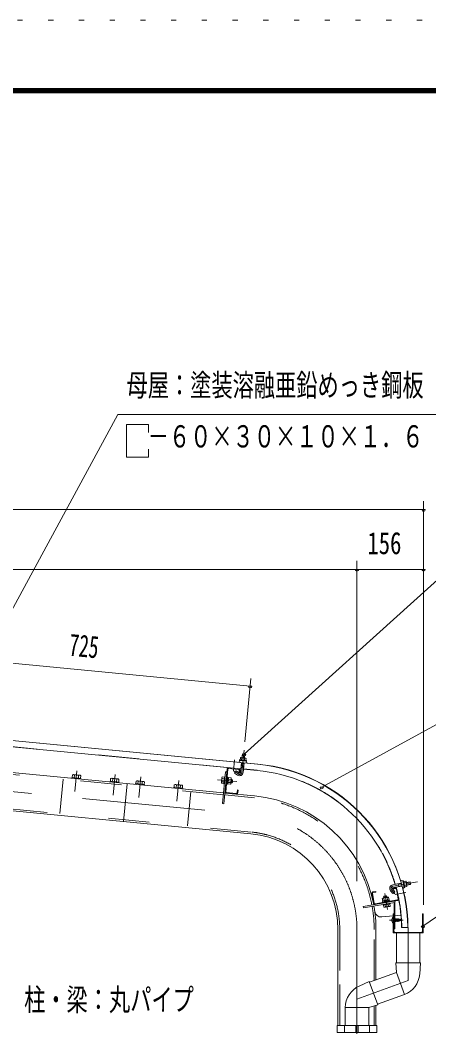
# Model space of a CAD drawing. Units: millimetres, scale not verified. Extents: x -26655 to 26659, y -10500 to 10500.
# Drawn here: x 19474 to 21869, y 4602 to 10500 of the extents above; entities that cross this region are included whole.
import ezdxf
from ezdxf.enums import TextEntityAlignment as Align

# ---------------------------------------------------------------- set-up
doc = ezdxf.new("R2010")
doc.units = ezdxf.units.MM
doc.header["$LTSCALE"] = 60
for name, pattern in [('USER2', [10, 4, -6]), ('USER3', [24, 12, -5, 2, -5]), ('USER4', [3, 0.5, -2.5])]:
    doc.linetypes.add(name, pattern=pattern)
for name, color, linetype, lineweight in [('0-6_2-02BOLD', 7, 'Continuous', 18), ('0-7_2-12HIDDEN', 3, 'USER2', 18), ('0-8_2-22CENTER', 3, 'USER3', 18), ('0-9_2-42THIN', 4, 'Continuous', 18), ('0-A_2-52DIM', 3, 'Continuous', 18), ('0-C_F-F1PAPER', 5, 'Continuous', 18), ('0-D_F-E_J_ADD', 5, 'USER4', 18)]:
    doc.layers.add(name, color=color, linetype=linetype, lineweight=lineweight)
doc.styles.add('ＭＳ ゴシック', font='')
doc.styles.get('ＭＳ ゴシック').set_extended_font_data('MS Gothic')

msp = doc.modelspace()

# ---------------------------------------------------------------- linework, layer by layer
at = {"layer": '0-6_2-02BOLD'}
for p, q in [((20865.76, 6141.83), (16942.15, 6519.63)), ((16983.59, 6514.38), (20865.64, 6140.58)), ((20767.6, 6113.6), (18978.38, 6285.89)), ((20776, 6200.79), (20790.92, 6199.35)), ((18869.44, 6145.68), (20665.63, 5972.73)), ((20765.79, 6094.78), (20771.07, 6149.69)), ((20771.92, 6164.92), (20773.15, 6177.67)), ((20786.01, 6148.25), (20780.72, 6093.34)), ((20789.31, 6176.11), (20788.08, 6163.36)), ((19780.11, 6078.33), (19778.65, 6063.16)), ((19792.32, 6077.15), (19790.86, 6061.98)), ((19815.29, 6059.63), (19816.75, 6074.8)), ((20677.61, 6097.15), (20685.57, 6096.38)), ((20678.34, 5979.54), (20691.18, 6112.92)), ((20695.55, 6116.52), (20754.27, 6110.87)), ((20746.74, 6077.86), (20730.87, 6089.18)), ((20783.42, 6121.41), (20768.49, 6122.85)), ((20782.53, 6112.17), (20862.16, 6104.5)), ((19776.95, 6063.32), (19776.47, 6058.34)), ((20000.93, 6041.75), (20000.45, 6036.78)), ((20004.1, 6056.76), (20002.64, 6041.59)), ((20016.31, 6055.58), (20014.85, 6040.41)), ((20039.27, 6038.06), (20040.74, 6053.23)), ((20101.24, 6027.07), (20079.89, 5805.35)), ((20164.16, 6026.04), (20165.62, 6041.21)), ((20190.05, 6038.86), (20188.59, 6023.69)), ((20375.91, 6005.65), (20377.37, 6020.82)), ((20389.58, 6019.64), (20388.12, 6004.47)), ((20412.55, 6002.12), (20414.01, 6017.29)), ((20654.97, 6029.12), (20666.93, 6027.96)), ((20655.88, 6038.45), (20667.83, 6037.3)), ((20669.63, 6055.98), (20657.68, 6057.13)), ((20666.69, 6025.49), (20670.67, 6025.11)), ((20688.16, 6039.74), (20693.61, 6044.25)), ((20688.64, 6044.72), (20694.1, 6049.22)), ((20707.16, 6033.52), (20692.72, 6034.91)), ((20694.52, 6053.58), (20708.96, 6052.19)), ((20713.81, 6032.26), (20708.83, 6032.74)), ((20426.47, 6000.78), (20425.99, 5995.8)), ((20673.59, 5971.96), (20847.79, 5955.19)), ((20740.67, 5969.52), (20681.94, 5975.18)), ((21706.46, 5443.65), (21657.67, 5435.05)), ((21660.6, 5418.43), (21711.05, 5427.32)), ((21692.07, 5423.98), (21689.14, 5440.59)), ((21735.02, 5448.36), (21722.41, 5446.13)), ((21725.23, 5430.14), (21737.84, 5432.37)), ((21758.06, 5451.8), (21736.37, 5447.97)), ((21534.59, 5383.96), (21544.83, 5325.86)), ((21548.78, 5326.55), (21538.53, 5384.66)), ((21558.51, 5392.24), (21541.77, 5389.29)), ((21673.74, 5412.56), (21657, 5409.61)), ((21678.43, 5408.92), (21688.61, 5351.21)), ((21685.37, 5346.58), (21553.41, 5323.31)), ((21622.88, 5366.28), (21603.18, 5362.8)), ((21604.96, 5356.27), (21607.48, 5341.98)), ((21611.82, 5317.36), (21613.91, 5305.53)), ((21612.66, 5337.82), (21616.71, 5343.61)), ((21617.59, 5338.69), (21621.64, 5344.48)), ((21625.95, 5345.24), (21623.44, 5359.53)), ((21632.39, 5308.79), (21630.3, 5320.62)), ((21664.46, 5330.7), (21664.46, 5252.53)), ((21669.61, 5331.61), (21668.21, 5339.49)), ((21668.21, 5252.53), (21668.21, 5331.36)), ((21660.21, 5252.26), (21592.98, 5246.21)), ((21705.03, 5256.29), (21668.21, 5252.98)), ((21670.11, 5221.53), (21670.71, 5220.03)), ((21671.92, 5220.03), (21672.52, 5221.53)), ((21676.11, 5220.03), (21673.41, 5235.03)), ((21675.22, 5233.53), (21677.92, 5221.53)), ((21680.01, 5235.03), (21682.71, 5220.03)), ((21683.31, 5221.53), (21686.31, 5221.53)), ((21689.01, 5233.53), (21691.71, 5222.13)), ((21694.11, 5223.09), (21697.12, 5224.29)), ((21697.72, 5222.91), (21698.91, 5223.39)), ((21699.51, 5225.25), (21702.5, 5226.44)), ((21702.51, 5226.45), (21699.81, 5229.69)), ((21336.04, 5172.43), (21336.04, 4609.93)), ((21336.04, 4609.93), (21336.04, 5172.43)), ((21558.79, 4878.15), (21558.79, 5172.43)), ((21678.18, 5152.53), (21678.18, 4976.61)), ((21746.21, 5184.84), (21708.71, 5184.84)), ((21815.68, 4976.61), (21815.68, 5152.53)), ((21674.42, 4976.61), (21819.43, 4976.61)), ((21678.18, 4921.61), (21674.43, 4976.61)), ((21819.44, 4976.61), (21815.03, 4912.12)), ((21520.82, 4864.33), (21678.18, 4921.61)), ((21678.18, 4921.6), (21725.21, 4792.4)), ((21519.53, 4867.86), (21460.44, 4841.67)), ((21569.13, 4731.6), (21519.54, 4867.86)), ((21724.88, 4792.28), (21567.85, 4735.13)), ((21516.16, 4716.31), (21569.13, 4731.61)), ((21558.79, 4728.62), (21558.79, 4609.93)), ((21378.66, 4716.31), (21516.16, 4716.31)), ((21378.67, 4609.93), (21378.67, 4716.31)), ((21516.17, 4609.93), (21516.17, 4716.31)), ((21374.66, 4569.93), (21374.66, 4609.93)), ((21439.79, 4569.93), (21439.79, 4609.93)), ((21455.04, 4609.93), (21455.04, 4569.93)), ((21520.16, 4609.93), (21520.16, 4569.93))]:
    msp.add_line(p, q, dxfattribs=at)
for points in [[(20826.43, 5733.46), (17023.53, 6099.64), (17044.88, 6321.37), (17057.32, 6320.17)], [(20773.89, 6178.86), (20776, 6200.79), (20777.36, 6201.92), (20789.8, 6200.72), (20790.92, 6199.35), (20788.81, 6177.43)], [(20796.16, 6162.59), (20797.39, 6175.34), (20795.34, 6176.79), (20767.35, 6179.49), (20765.07, 6178.45), (20763.84, 6165.7)], [(19827.5, 6058.45), (19828.96, 6073.62), (19825.28, 6076.24), (19784.22, 6080.2), (19780.11, 6078.33)], [(20687.2, 6113.31), (20667.6, 5909.75), (20659.64, 5910.52), (20677.61, 6097.15)], [(20730.87, 6089.18), (20739.58, 6101.39), (20755.44, 6090.07)], [(20757.88, 6106.5), (20756.25, 6089.58), (20760.23, 6089.19), (20761.86, 6106.11)], [(19776.95, 6063.32), (19829.2, 6058.29), (19828.73, 6053.31)], [(20000.93, 6041.75), (20053.19, 6036.72), (20052.71, 6031.75)], [(20051.49, 6036.89), (20052.95, 6052.06), (20049.27, 6054.68), (20008.21, 6058.64), (20004.1, 6056.76)], [(20149.76, 6022.4), (20150.24, 6027.38), (20202.5, 6022.35), (20202.02, 6017.37)], [(20200.8, 6022.51), (20202.26, 6037.68), (20198.58, 6040.3), (20157.52, 6044.26), (20153.41, 6042.38), (20151.95, 6027.21)], [(20377.37, 6020.82), (20381.48, 6022.69), (20422.55, 6018.74), (20426.22, 6016.12), (20424.76, 6000.95)], [(20670.53, 6065.32), (20658.57, 6066.47), (20656.55, 6063.64), (20653.53, 6032.28), (20654.97, 6029.12)], [(20666.69, 6025.49), (20670.77, 6067.79), (20674.75, 6067.41)], [(20682.62, 6023.95), (20686.6, 6023.57), (20690.67, 6065.88), (20686.69, 6066.26)], [(20690.51, 6064.13), (20695.48, 6063.65), (20691.75, 6024.84), (20686.77, 6025.31)], [(20691.82, 6025.56), (20706.26, 6024.18), (20708.28, 6027.01), (20711.3, 6058.36), (20709.86, 6061.53), (20695.41, 6062.93)], [(20710.75, 6052.64), (20715.72, 6052.16), (20713.81, 6032.26), (20717.9, 6035.63), (20719.1, 6048.07), (20715.72, 6052.16)], [(20426.47, 6000.78), (20374.21, 6005.81), (20373.73, 6000.83)], [(20749.02, 5972.73), (20750.64, 5989.65), (20746.66, 5990.03), (20745.03, 5973.12)], [(21721, 5454.13), (21733.61, 5456.35), (21735.22, 5454.43), (21740.11, 5426.74), (21739.25, 5424.38), (21726.64, 5422.15)], [(21738.97, 5433.2), (21760.67, 5437.03), (21758.06, 5451.8), (21759.51, 5450.79), (21761.68, 5438.47), (21760.67, 5437.03)], [(21541.08, 5393.23), (21557.82, 5396.18), (21558.51, 5392.24)], [(21623.74, 5361.35), (21622.88, 5366.28), (21618.53, 5369.32), (21606.22, 5367.14), (21603.18, 5362.8), (21604.05, 5357.88)], [(21644.33, 5398.42), (21656.86, 5383.49), (21669.79, 5394.34), (21657.26, 5409.27)], [(21657, 5409.61), (21656.3, 5413.55), (21673.05, 5416.5)], [(21669.61, 5331.61), (21485.12, 5299.08), (21483.74, 5306.96), (21686.07, 5342.64)], [(21598.24, 5340.35), (21595.72, 5354.64), (21598.38, 5356.88), (21629.41, 5362.35), (21632.68, 5361.16), (21635.19, 5346.87)], [(21597.35, 5331.06), (21596.66, 5334.99), (21638.52, 5342.37), (21639.21, 5338.44)], [(21636.79, 5342.07), (21635.92, 5347), (21597.52, 5340.23), (21598.38, 5335.3)], [(21599.44, 5319.24), (21600.13, 5315.3), (21641.99, 5322.68), (21641.29, 5326.62)], [(21639.53, 5322.25), (21641.63, 5310.42), (21638.95, 5308.19), (21607.94, 5302.71), (21604.67, 5303.9), (21602.58, 5315.73)], [(21663.21, 5252.53), (21669.46, 5252.53), (21669.46, 5202.53), (21663.21, 5202.53)], [(21660.21, 5209.83), (21659.17, 5209.83), (21659.17, 5245.23), (21660.21, 5245.23)], [(21664.46, 5202.53), (21664.46, 5176.98), (21668.21, 5176.98), (21668.21, 5202.53)], [(21683.61, 5233.53), (21680.61, 5233.53), (21683.31, 5221.53), (21682.71, 5220.03), (21681.51, 5220.03), (21680.91, 5221.53), (21677.92, 5221.53), (21677.31, 5220.03), (21676.11, 5220.03), (21675.51, 5221.53), (21672.52, 5221.53), (21669.81, 5233.53), (21669.46, 5234.41)], [(21669.46, 5233.64), (21671.92, 5220.03), (21670.71, 5220.03), (21669.46, 5226.98)], [(21669.46, 5224.42), (21670.11, 5221.53), (21669.46, 5221.53)], [(21675.51, 5221.53), (21672.81, 5233.53), (21669.81, 5233.53)], [(21672.81, 5233.53), (21673.41, 5235.03), (21674.61, 5235.03), (21677.31, 5220.03)], [(21674.61, 5235.03), (21675.22, 5233.53), (21678.21, 5233.53), (21680.91, 5221.53)], [(21681.51, 5220.03), (21678.81, 5235.03), (21678.21, 5233.53)], [(21678.81, 5235.03), (21680.01, 5235.03), (21680.61, 5233.53)], [(21694.41, 5231.85), (21691.41, 5233.05), (21690.81, 5234.91), (21689.61, 5235.03), (21689.01, 5233.53), (21686.01, 5233.53), (21685.41, 5235.03), (21684.21, 5235.03), (21683.61, 5233.53), (21686.31, 5221.53), (21686.91, 5220.03), (21684.21, 5235.03)], [(21685.41, 5235.03), (21688.11, 5220.03), (21686.91, 5220.03)], [(21688.11, 5220.03), (21688.71, 5221.53), (21686.01, 5233.53)], [(21688.71, 5221.53), (21690.21, 5221.53), (21691.71, 5222.13), (21692.31, 5220.76), (21689.61, 5235.03)], [(21690.81, 5234.91), (21693.51, 5221.23), (21692.31, 5220.76)], [(21693.51, 5221.23), (21694.11, 5223.09), (21691.41, 5233.05)], [(21696.81, 5230.89), (21699.51, 5225.25), (21698.91, 5223.39), (21696.21, 5232.74), (21695.01, 5233.22), (21694.41, 5231.85), (21697.12, 5224.29), (21697.72, 5222.91), (21695.01, 5233.22)], [(21704.32, 5225.55), (21701.62, 5230.59), (21700.42, 5231.07), (21699.81, 5229.69), (21696.74, 5230.92)], [(21700.42, 5231.07), (21703.11, 5225.07), (21704.32, 5225.55)], [(21703.6, 5226.88), (21705.21, 5227.53), (21702.72, 5228.53)]]:
    msp.add_lwpolyline(points, dxfattribs=at)
for points in [[(20760.09, 6166.06), (20759.71, 6162.08), (20799.52, 6158.25), (20799.91, 6162.23)], [(21727.29, 5418.44), (21723.35, 5417.75), (21716.41, 5457.14), (21720.34, 5457.84)], [(21827.22, 5155.53), (21668.21, 5155.53), (21663.21, 5160.53), (21663.21, 5265.03), (21660.21, 5265.03), (21660.21, 5152.53), (21835.21, 5152.53), (21835.21, 5265.03), (21832.22, 5265.03), (21832.22, 5160.53)], [(21562.79, 4569.93), (21332.04, 4569.93), (21332.04, 4609.93), (21562.79, 4609.93)]]:
    msp.add_lwpolyline(points, close=True, dxfattribs=at)
for centre, radius, start, end in [((20761.72, 6156.87), 5, 84.4998, 264.4998), ((20768.54, 6172.16), 7.19, 50.11574, 110.11574), ((20778.77, 6151.4), 26.87, 66.91203, 102.08795), ((20792.78, 6169.82), 7.19, 58.88425, 118.88425), ((20796.56, 6153.51), 5, 264.50061, 84.50061), ((20772.42, 5172.43), 972.62, 0.73094, 84.50003), ((20772.42, 5172.43), 973.88, 0.73001, 84.5), ((19785.53, 6070.57), 9.46, 44.06885, 84.5), ((19801.45, 6043.93), 34.45, 63.6357, 105.3643), ((19822.16, 6067.04), 9.46, 84.5, 124.92831), ((20695.17, 6112.54), 8, 84.4973, 174.4973), ((20695.17, 6112.54), 4, 84.4973, 174.4973), ((20759.25, 6095.41), 21.56, 234.5, 354.5), ((20753.9, 6106.88), 4, 354.5092, 84.50122), ((20753.9, 6106.88), 8, 354.50143, 84.50122), ((20759.25, 6095.41), 6.57, 234.5, 354.5), ((20772.42, 5172.43), 936.38, 16.43245, 84.5), ((20009.52, 6049), 9.46, 44.06885, 84.5), ((20025.44, 6022.37), 34.45, 63.6357, 105.3643), ((20046.15, 6045.47), 9.46, 84.5, 124.92831), ((20158.83, 6034.63), 9.46, 44.06885, 84.5), ((20174.75, 6007.99), 34.45, 63.6357, 105.3643), ((20195.46, 6031.1), 9.46, 84.5, 124.92831), ((20382.79, 6013.06), 9.46, 44.06885, 84.5), ((20398.71, 5986.43), 34.45, 63.6357, 105.3643), ((20419.43, 6009.53), 9.46, 84.5, 124.92831), ((20660.85, 6033.26), 7.19, 133.77223, 174.49905), ((20681.07, 6045.45), 26.15, 153.47365, 195.52446), ((20663.55, 6061.28), 7.19, 174.49905, 215.22588), ((20683.76, 6045.19), 26.15, 333.47365, 15.52446), ((20701.29, 6029.37), 7.19, 354.49905, 35.22588), ((20703.98, 6057.39), 7.19, 313.77223, 354.49905), ((20682.32, 5979.16), 8, 174.4973, 264.48845), ((20682.32, 5979.16), 4, 174.4973, 264.48845), ((20741.05, 5973.5), 8, 264.49953, 354.50208), ((20741.05, 5973.5), 4, 264.49953, 354.5092), ((20772.42, 5172.43), 786.38, 10.65315, 84.50005), ((20772.42, 5172.43), 563.62, 0, 84.50003), ((21661.57, 5412.89), 22.5, 99.99847, 220.00092), ((21710.98, 5453.64), 5.95, 10.01471, 190.01471), ((21728.47, 5451.33), 7.19, 335.62325, 35.62325), ((21711.2, 5435.91), 26.87, 352.41954, 27.59546), ((21732.71, 5427.34), 7.19, 344.39175, 44.39175), ((21542.46, 5385.35), 8, 100.00313, 190.00211), ((21542.46, 5385.35), 4, 100.00652, 190.00652), ((21661.57, 5412.89), 5.62, 100.00249, 220.00249), ((21674.43, 5408.62), 8, 75.34628, 100.00198), ((21674.43, 5408.62), 4, 14.67992, 100.00677), ((20772.42, 5172.43), 936.38, 0.75925, 15.39432), ((21718.77, 5419.47), 4.21, 190.00774, 10.00774), ((21552.71, 5327.24), 8, 190.01096, 280.00211), ((20772.42, 5172.43), 786.38, 0, 10.0701), ((20772.43, 5172.34), 786.38, 7.7531, 10.07008), ((21552.71, 5327.24), 4, 190.01537, 280.00652), ((21601.28, 5350.09), 7.19, 59.27591, 100.00273), ((21618.44, 5333.86), 26.15, 78.97455, 121.02536), ((21618.9, 5331.2), 26.15, 258.97455, 301.02536), ((21629, 5354.98), 7.19, 100.00273, 140.72955), ((21636.06, 5314.97), 7.19, 239.27591, 280.00273), ((21684.68, 5350.52), 4, 280.00652, 10.00652), ((21684.68, 5350.52), 8, 280.00217, 340.37393), ((21588.77, 5283.48), 37.5, 187.75275, 276.44838), ((21608.34, 5310.08), 7.19, 280.00273, 320.72955), ((21674.01, 5227.53), 23.1, 129.98303, 230.0168), ((21662.46, 5227.53), 11.55, 137.75334, 222.24648), ((21677.85, 4921.49), 137.5, 290.00024, 356.09424), ((21516.17, 4715.96), 137.5, 113.90668, 180.16823)]:
    msp.add_arc(centre, radius, start, end, dxfattribs=at)
at = {"layer": '0-7_2-12HIDDEN'}
for p, q in [((20767.72, 6114.85), (18978.5, 6287.13)), ((20664.62, 5962.27), (18868.43, 6135.23)), ((20827.44, 5743.91), (17036.98, 6108.89)), ((20782.65, 6113.41), (20862.28, 6105.74)), ((19707.62, 5851.74), (19726.96, 6052.56)), ((20473.51, 5980.68), (20454.17, 5779.85)), ((20846.78, 5944.74), (20672.58, 5961.51)), ((21346.53, 4609.93), (21346.53, 5172.43)), ((21346.54, 5172.43), (21346.54, 4609.93)), ((21548.29, 4874.33), (21548.29, 5172.43)), ((21548.29, 4609.93), (21548.29, 4725.59))]:
    msp.add_line(p, q, dxfattribs=at)
for radius, start, end in [(937.62, 16.42381, 84.5), (775.88, 10.662, 84.50003), (574.12, 0, 84.50003), (937.62, 0.75822, 15.3871), (775.88, 0, 10.07104)]:
    msp.add_arc((20772.42, 5172.43), radius, start, end, dxfattribs=at)
at = {"layer": '0-8_2-22CENTER'}
for p, q in [((16971.99, 6216.49), (20837.11, 5844.33)), ((20785.65, 6222.86), (20773.25, 6094.06)), ((20730.09, 6167.44), (20723.71, 6101.25)), ((19807.15, 6103.11), (19795.41, 5981.17)), ((20031.14, 6081.54), (20019.39, 5959.6)), ((20727.18, 6101.02), (20751.09, 6083.97)), ((20168.7, 5945.23), (20180.45, 6067.17)), ((20404.41, 6045.6), (20392.67, 5923.66)), ((20743.38, 6039.45), (20630.15, 6050.36)), ((21659.13, 5426.73), (21801.21, 5451.79)), ((21626.16, 5290.04), (21609.74, 5383.19)), ((21650.8, 5403.85), (21669.68, 5381.35)), ((21671.3, 5378.11), (21733.6, 5389.09)), ((21717.91, 5227.53), (21637.98, 5227.53)), ((21447.41, 5172.43), (21447.41, -930.07))]:
    msp.add_line(p, q, dxfattribs=at)
msp.add_lwpolyline([(21447.41, 4764.45), (21746.93, 4873.47), (21746.93, 5184.84)], dxfattribs=at)
for centre, radius, start, end in [((20759.25, 6095.41), 14.06, 234.5, 354.5), ((20772.42, 5172.43), 675, 0, 84.50003), ((21661.57, 5412.89), 14.06, 100.00238, 219.99998)]:
    msp.add_arc(centre, radius, start, end, dxfattribs=at)
at = {"layer": '0-9_2-42THIN'}
for p, q in [((20777.36, 6201.92), (20775.13, 6178.75)), ((20787.57, 6177.54), (20789.8, 6200.72)), ((20769.74, 6122.73), (20772.32, 6149.56)), ((20784.76, 6148.37), (20782.18, 6121.52)), ((20768.04, 6118.2), (20769.74, 6122.73)), ((20782.18, 6121.53), (20782.97, 6116.77)), ((20716.54, 6034.5), (20709.08, 6035.22)), ((20710.51, 6050.15), (20717.97, 6049.43)), ((21689.41, 5439.09), (21683.55, 5439.6)), ((21706.89, 5442.18), (21689.41, 5439.1)), ((21691.81, 5425.48), (21710.65, 5428.8)), ((21736.58, 5446.73), (21759.51, 5450.79)), ((21761.68, 5438.47), (21738.75, 5434.43)), ((21619.98, 5368.3), (21621.28, 5360.92)), ((21691.81, 5425.48), (21686.48, 5422.99)), ((21606.51, 5358.31), (21605.21, 5365.7))]:
    msp.add_line(p, q, dxfattribs=at)
at = {"layer": '0-A_2-52DIM'}
for p, q in [((18943.54, 6156.37), (20047.41, 8189.93)), ((20047.41, 8189.93), (22197.41, 8189.93)), ((22497.41, 7744.93), (20786.35, 6199.55)), ((21837.41, 5317.44), (21837.41, 7682.47)), ((21837.41, 7632.46), (16837.42, 7632.46)), ((21847.41, 7632.46), (21827.41, 7632.46)), ((21447.42, 5455.97), (21447.42, 7332.47)), ((21837.41, 7282.47), (16837.42, 7282.47)), ((21457.42, 7282.46), (21437.42, 7282.46)), ((21847.41, 7282.46), (21827.41, 7282.46)), ((16887.5, 6977.09), (20821.8, 6598.25)), ((22497.41, 6694.93), (21241.12, 6006.15)), ((20826.14, 6643.3), (20790.45, 6272.64)), ((20831.8, 6598.25), (20811.8, 6598.25)), ((20796.35, 6199.55), (20776.35, 6199.55)), ((21251.12, 6006.15), (21231.12, 6006.15)), ((21843.48, 5192.54), (21823.48, 5192.54))]:
    msp.add_line(p, q, dxfattribs=at)
for points in [[(20097.41, 8131.37), (20226.2, 8131.37), (20226.2, 8084.56)], [(20226.2, 7986.75), (20226.2, 7939.93), (20097.41, 7939.93), (20097.41, 8131.37)], [(21833.48, 5192.54), (22497.41, 5644.93), (24197.42, 5644.93)]]:
    msp.add_lwpolyline(points, dxfattribs=at)
for centre in [(21837.41, 7632.46), (21447.42, 7282.46), (21837.41, 7282.46), (20821.8, 6598.25), (20786.35, 6199.55), (21241.12, 6006.15), (21833.48, 5192.54)]:
    msp.add_arc(centre, 10, 180, 0, dxfattribs=at)
at = {"layer": '0-C_F-F1PAPER'}
for points in [[(26158.83, -10000), (26158.83, 10100), (-2541.17, 10100), (-2541.17, -10000)], [(26156.32, -9997.5), (26156.32, 10097.5), (-2538.67, 10097.5), (-2538.67, -9997.5)], [(26153.83, -9995), (-2536.17, -9995), (-2536.17, 10095), (26153.83, 10095)], [(26151.32, -9992.5), (26151.32, 10092.5), (-2533.67, 10092.5), (-2533.67, -9992.5)], [(26148.83, -9990), (-2531.17, -9990), (-2531.17, 10090), (26148.83, 10090)], [(26146.33, -9987.5), (26146.33, 10087.5), (-2528.67, 10087.5), (-2528.67, -9987.5)], [(26143.82, -9985), (-2526.17, -9985), (-2526.17, 10085), (26143.82, 10085)], [(26141.33, -9982.5), (26141.33, 10082.5), (-2523.67, 10082.5), (-2523.67, -9982.5)], [(26138.82, -9980), (26138.82, 10080), (-2521.17, 10080), (-2521.17, -9980)], [(26136.33, -9977.5), (26136.33, 10077.5), (-2518.67, 10077.5), (-2518.67, -9977.5)], [(26133.83, -9975), (-2516.17, -9975), (-2516.17, 10075), (26133.83, 10075)]]:
    msp.add_lwpolyline(points, close=True, dxfattribs=at)
at = {"layer": '0-D_F-E_J_ADD'}
msp.add_lwpolyline([(26658.83, -10500), (-3041.17, -10500), (-3041.17, 10500), (26658.83, 10500)], close=True, dxfattribs=at)

# ---------------------------------------------------------------- texts
at = {"layer": '0-A_2-52DIM', "color": 7, "style": 'ＭＳ ゴシック'}
for s, width, p in [('母屋：塗装溶融亜鉛めっき鋼板', 0.7, (20097.41, 8257.7)), ('\u3000－６０×３０×１０×１．６', 0.7, (20097.41, 7957.69)), ('156', 0.75, (21508.52, 7332.46)), ('柱・梁：丸パイプ', 0.7, (19497.42, 4657.7))]:
    msp.add_text(s, height=130.2, dxfattribs=dict(at, width=width)).set_placement(p, align=Align.BOTTOM_LEFT)
at = {"layer": '0-A_2-52DIM', "color": 7, "style": 'ＭＳ ゴシック', "width": 0.65}
msp.add_text('725', height=130.2, rotation=354.501, dxfattribs=at).set_placement((19752.48, 6738.89), align=Align.BOTTOM_LEFT)

doc.saveas('drawing.dxf')
